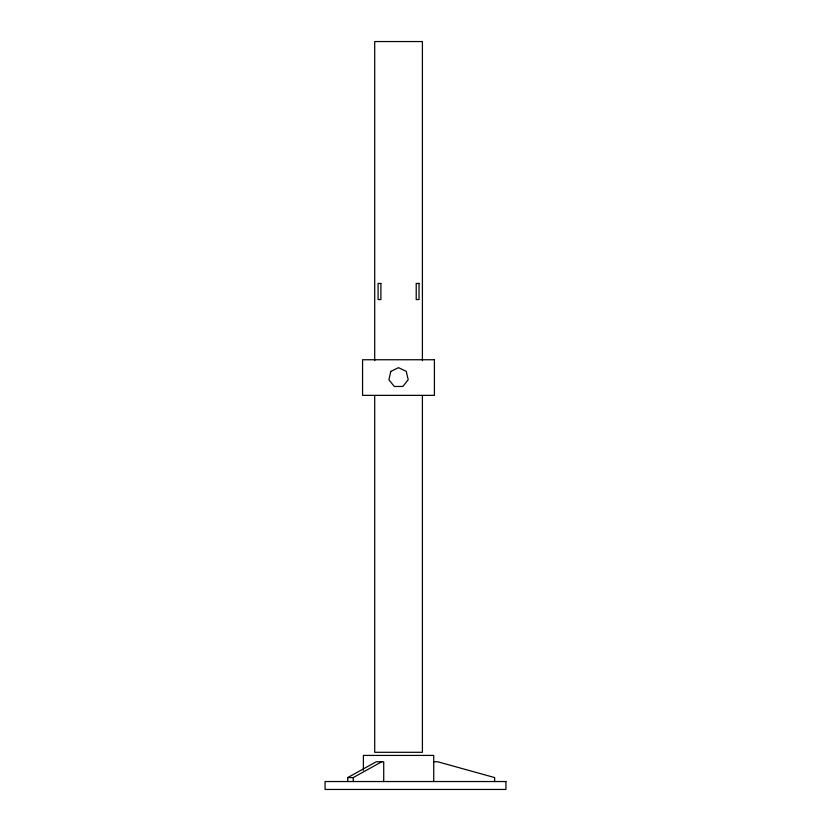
<?xml version="1.0" encoding="UTF-8"?>
<svg xmlns="http://www.w3.org/2000/svg" width="831" height="831" viewBox="0 0 831 831"><rect width="100%" height="100%" fill="white"/><g stroke="black" fill="none" stroke-linecap="round" stroke-linejoin="round"><path stroke-width="1.25" d="M383.714 781.535L383.714 761.757L376.256 761.757L347.763 777.577L347.763 781.535M347.763 777.577L353.248 777.577L381.73 761.757M433.73 761.757L437.688 761.757L494.663 777.577L494.663 781.535M433.73 781.535L433.73 755.421L363.386 755.421L363.386 770.347M422.408 360.612L422.408 41.55L374.708 41.55L374.708 360.612M422.408 395.629L422.408 752.304L374.708 752.304L374.708 395.629M353.248 777.577L353.248 781.535M390.778 371.436L388.918 379.809L394.31 386.488L402.9 386.436L408.208 379.694L406.245 371.343L398.496 367.666L390.778 371.436M380.889 283.454L378.084 283.454L378.084 299.565L380.889 299.565L380.889 283.454M419.032 283.454L416.217 283.454L416.217 299.565L419.032 299.565L419.032 283.454M434.416 359.75L362.565 359.75L362.565 395.359L434.416 395.359L434.416 359.75M505.934 781.535L325.066 781.535L325.066 789.45L505.934 789.45L505.934 781.535"/></g></svg>
